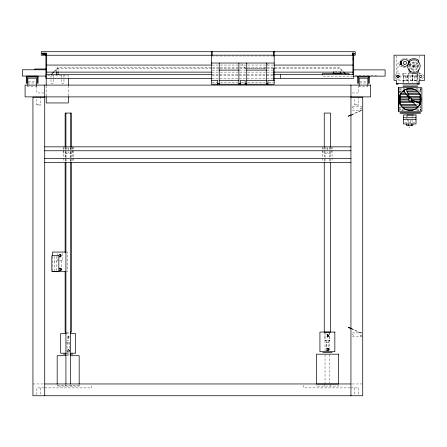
<?xml version="1.0" encoding="UTF-8"?>
<svg xmlns="http://www.w3.org/2000/svg" width="447" height="447" viewBox="0 0 447 447"><rect width="100%" height="100%" fill="white"/><g stroke="black" fill="none" stroke-linecap="round" stroke-linejoin="round"><path stroke-width="0.34" stroke-dasharray="2.23 1.68" d="M399.892 109.677L399.892 105.593M399.892 93.345L399.892 89.26M400.048 109.677L400.048 105.593M400.048 93.345L400.048 89.26M403.412 82.824L403.412 73.241L403.401 83.449M412.76 80.309L412.76 75.599M417.012 82.824L417.012 73.241L416.99 83.449M420.309 105.593L420.309 109.677L421.096 110.459M395.126 75.839L396.383 73.666L399.523 73.666L401.093 76.387L399.523 79.102L396.383 79.102L394.813 76.387M423.549 76.929L422.292 79.102L419.152 79.102L417.582 76.387L419.152 73.666L422.292 73.666L423.862 76.387M265.563 67.223L263.993 69.319L263.993 68.531L245.934 68.531M267.133 65.128L268.312 63.558M54.093 71.459L57.685 67.419L211.878 67.419M54.545 71.738L57.685 68.201M421.096 88.478L420.152 89.26L420.152 91.981M360.36 110.649L351.8 114.577L352.51 114.577M351.99 114.812L361.148 110.649M67.531 349.839L67.67 349.777A1.168 1.157 -90 0 1 69.129 350.906A1.168 1.157 -90 0 1 67.67 352.035L67.531 349.839L68.285 349.777A1.168 1.157 -90 0 1 69.743 350.906A1.168 1.157 -90 0 1 68.285 352.035L67.531 351.979M212.085 55.97L272.72 55.97M212.007 65.061L219.684 65.061M220.377 65.061L239.212 65.061M239.91 65.061L273.391 65.061M402.825 66.782L399.378 66.782L399.378 63.038L397.953 63.038L397.953 73.666M408.346 66.782L410.413 66.782L410.413 63.038L417.582 63.038L417.582 69.944M212.576 67.419L219.555 67.419M220.254 67.419L239.089 67.419M239.788 67.419L339.564 67.419L343.151 71.459M211.878 68.201L56.495 68.201L56.495 70.995M212.576 68.201L219.555 68.201M220.254 68.201L239.089 68.201M239.788 68.201L273.977 68.201M274.676 68.201L339.564 68.201L342.704 71.738M212.174 70.101L218.594 70.101M239.525 70.101L246.068 70.101M266.993 70.101L272.776 70.101M334.809 71.347L339.608 71.347M212.007 72.129L219.684 72.129M220.377 72.129L239.212 72.129M239.91 72.129L272.692 72.129M410.279 73.241L402.401 73.241L402.401 76.146L418.157 76.146L417.889 73.241M212.007 74.487L272.692 74.487M212.018 75.269L272.737 75.269M354.991 75.269L377.251 75.269M47.7 75.465L68.335 75.465L68.335 77.527M407.871 75.599L407.871 80.309M403.401 75.599L417.023 75.599M352.901 76.152L322.287 76.152L322.287 75.269M212.018 78.409L272.737 78.409M28.357 81.885L35.978 81.885M359.701 81.885L367.322 81.885M212.085 82.667L216.968 82.667M220.46 82.667L237.91 82.667M241.397 82.667L244.191 82.667M247.683 82.667L265.127 82.667M268.619 82.667L274.201 82.667M27.664 82.98L35.978 82.98M359.701 82.98L367.322 82.98M399.227 88.322L404.557 88.322M416.001 88.322L421.331 88.322M399.227 89.26L404.557 89.26M416.001 89.26L421.331 89.26M399.227 90.987L402.188 90.987M418.37 90.987L421.331 90.987M399.227 91.931L402.188 91.931M418.973 91.931L421.331 91.931M44.063 92.959L36.866 92.959L36.866 85.763M352.247 92.959L358.79 92.959L358.79 85.109M416.168 104.335L418.157 104.335L418.157 105.28M36.866 104.738L40.789 104.738M354.862 104.738L358.79 104.738M420.588 105.28L420.957 105.28M352.325 106.721L362.025 106.721M401.032 107.006L399.601 107.006L399.601 107.95L401.032 107.95M419.526 107.006L420.957 107.006L420.957 107.95L418.392 107.95M404.708 109.677L399.601 109.677L399.601 110.616L404.708 110.616M416.168 109.677L420.957 109.677L420.957 110.616L415.615 110.616M352.286 110.649L362.718 110.649M404.848 122.484L415.319 122.484M66.486 252.052L67.486 252.052L67.486 271.681L66.486 271.681M58.3 260.69L57.585 260.69L57.585 256.707M59.736 260.69L62.474 260.69L62.474 253.382M352.51 328.998L351.8 328.998L360.36 332.92M66.614 332.143L69.933 332.143M352.286 332.92L362.718 332.92M66.212 333.574L70.073 333.574M67.732 336.06L68.145 336.06A1.168 1.157 -90 0 1 69.302 337.228A1.168 1.157 -90 0 1 68.145 338.39L67.732 338.39L67.732 336.06A1.168 1.157 -90 0 1 68.888 337.228A1.168 1.157 -90 0 1 67.732 338.39M352.325 336.848L362.025 336.848M66.614 340.776L69.933 340.776M325.036 340.776L329.73 340.776M66.413 342.206L69.872 342.206M328.511 342.408L326.321 342.408L326.321 347.855M67.084 343.922L69.268 343.922M67.966 349.738L68.581 349.738M67.966 352.074L68.581 352.074M66.212 353.203L70.073 353.203M66.972 354.125L70.503 354.125M66.469 355.695L71.023 355.695M32.938 383.962L44.024 383.962M352.325 383.962L362.718 383.962M57.182 385.532L79.169 385.532M44.063 387.89L36.866 387.89L36.866 395.74M44.717 387.89L91.831 387.89L91.831 385.275M350.247 387.89L303.826 387.89L303.826 385.275M350.94 387.89L358.79 387.89L358.79 395.74M351.99 328.757L361.148 332.92M420.94 110.459L420.152 109.677L420.152 106.956M241.615 63.558L245.934 69.319M420.309 89.26L420.309 92.663M419.152 55.881L419.152 60.071M419.152 72.632L419.152 74.727M419.152 78.214L419.152 80.309M418.593 64.368L418.593 67.832M418.157 83.215L418.157 80.862L402.401 80.862L402.401 82.628M418.157 109.677L418.157 110.616M417.582 73.716L417.582 80.309L397.953 80.309L397.953 79.102M414.989 76.146L414.989 80.862M414.123 75.599L414.123 80.309M412.687 75.599L412.687 80.309M412.179 74.638L412.179 82.991M412.073 115.639L412.073 122.584M410.754 120.047L410.754 122.662M410.212 75.599L410.212 80.309M409.173 63.675L409.173 68.525M408.72 120.047L408.72 122.662M408.379 73.241L408.379 82.991M407.737 75.599L407.737 80.309M407.401 114.946L407.401 122.584M406.597 115.667L406.597 116.768M406.301 75.599L406.301 80.309M406.2 118.354L406.2 119.07M405.569 76.146L405.569 80.862M402.401 109.677L402.401 110.616M396.383 55.881L396.383 74.029M396.383 78.214L396.383 79.611M367.831 85.975L367.831 86.679L359.17 86.679L359.192 85.975M358.79 96.887L358.79 105.062L354.862 105.062L354.862 96.887M354.862 387.89L354.862 395.087M338.278 385.023L338.278 386.085L316.537 386.085L316.537 385.023M332.104 146.839L332.104 149.572M332.104 150.253L332.071 161.233M330.523 146.839L330.523 161.233M330.199 385.023L330.199 386.085M329.83 332.724L329.83 340.698L324.935 340.698L324.935 332.724M329.735 147.287L329.73 162.54M329.73 332.143L329.735 351.152M329.735 354.639L329.735 383.263M328.506 340.698L328.511 347.855M327.383 148.018L327.383 153.12M326.26 340.698L326.26 351.001M325.03 147.287L325.03 161.25M325.036 332.808L325.03 351.152M325.03 354.639L325.03 383.263M324.617 383.962L324.617 386.085M324.243 146.839L324.243 161.233M322.684 146.839L322.684 149.572M322.684 150.253L322.695 161.233M79.169 385.023L79.169 386.085L57.428 386.085L57.428 385.023M73.062 146.839L73.062 149.572M73.062 150.253L73.062 161.177M72.967 146.839L72.967 149.454M72.967 150.762L72.967 157.31M72.967 158.618L72.967 161.233M71.414 147.259L71.397 161.233M71.09 385.023L71.09 386.085M70.682 147.521L70.682 150.935M70.682 151.617L70.682 162.54M70.626 147.287L70.626 161.25M69.268 342.206L69.268 354.125M68.335 85.774L68.335 96.077M68.274 148.018L68.274 153.12M68.145 336.06L68.145 338.39M68.145 349.839L68.145 351.979M67.016 342.206L67.084 354.125M66.011 147.521L66.011 150.935M66.011 151.617L66.011 161.177M65.921 147.287L65.921 161.25M65.502 383.962L65.502 386.085M65.15 146.839L65.15 161.233M63.943 75.465L63.943 78.739M63.943 79.393L63.943 83.321L61.608 83.321L61.608 79.393M63.58 146.839L63.636 149.572M63.636 150.253L63.58 161.233M61.608 75.465L61.608 78.739M61.15 260.69L61.15 267.563M58.06 68.201L58.06 70.995M57.585 253.382L57.585 256.042M56.484 270.703L56.484 261.171L54.188 261.171L54.188 270.703M56.21 256.366L56.21 261.171M54.467 256.366L54.467 261.171M53.349 75.465L53.349 78.739M53.349 79.393L53.349 83.321L50.997 83.321L50.997 79.393M52.567 256.79L52.567 271.681M50.997 75.465L50.997 78.739M46.22 85.774L46.22 96.077M40.789 96.887L40.789 105.062L36.866 105.062L36.866 96.887M40.789 387.89L40.789 395.74M36.481 85.975L36.481 86.679L27.848 86.679L27.848 85.975M415.777 65.368A1.944 1.944 0 0 1 412.86 67.737M412.492 67.385A1.944 1.944 0 0 1 412.425 65.022M413.693 64.239A1.944 1.944 0 0 1 414.201 64.228M414.693 64.346A1.944 1.944 0 0 1 415.509 64.938M414.319 67.609A1.57 1.57 0 0 1 413.509 67.626M412.374 66.542A1.57 1.57 0 0 1 412.357 65.726M414.274 60.893A0.788 0.788 0 0 1 413.486 60.893M413.201 71.598A0.788 0.788 0 0 1 414.559 71.598M409.675 63.999A4.71 4.71 0 0 1 408.552 66.162M405.289 67.693A4.71 4.71 0 0 1 401.104 65.519M401.596 59.803A4.71 4.71 0 0 1 403.652 58.496M406.088 58.384A4.71 4.71 0 0 1 408.251 59.507M351.951 107.738A0.788 0.788 0 0 1 353.063 107.738A0.788 0.788 0 0 1 353.063 108.85A0.788 0.788 0 0 1 351.951 108.85M351.951 334.725A0.788 0.788 0 0 1 353.063 334.725A0.788 0.788 0 0 1 353.063 335.831A0.788 0.788 0 0 1 351.951 335.831M416.643 66C417.124 67.497 417.811 64.944 416.643 66M72.693 148.018L63.854 148.018L63.854 153.12L72.693 153.12L72.693 148.018M331.803 148.018L322.963 148.018L322.963 153.12L331.803 153.12L331.803 148.018M412.039 68.866A3.336 3.336 0 0 0 417.319 66.508A3.336 3.336 0 0 0 412.637 63.111A3.336 3.336 0 0 0 412.039 68.866M411.581 69.497A4.124 4.124 0 0 0 418.101 66.586A4.124 4.124 0 0 0 412.318 62.396A4.124 4.124 0 0 0 411.581 69.497M360.64 108.895A0.788 0.788 0 0 0 361.919 108.431A0.788 0.788 0 0 0 360.88 107.554A0.788 0.788 0 0 0 360.64 108.895M360.695 335.921A0.788 0.788 0 0 0 361.93 335.345A0.788 0.788 0 0 0 360.813 334.568A0.788 0.788 0 0 0 360.695 335.921"/><path stroke-width="0.67" d="M398.322 111.247L398.322 87.69L421.879 87.69L421.879 111.247L398.322 111.247L398.322 87.69M399.892 104.235L399.892 94.703M400.048 104.235L400.048 94.703M420.152 104.235L420.152 94.703M420.309 104.235L420.309 97.429M419.621 104.967L420.722 102.313M411.24 100.553L411.626 99.837A1.57 1.57 0 0 0 409.659 97.96A1.57 1.57 0 0 0 409.016 100.603A1.57 1.57 0 0 0 411.626 99.837L420.264 103.413L417.872 107.241L411.24 100.553L420.264 103.413M51.399 74.487L53.646 71.961M402.328 91.696L404.608 89.948L407.256 88.852M407.748 65.145L404.915 66.782L401.512 64.821L401.512 60.893L404.915 58.931L408.312 60.893L408.312 64.821M403.468 90.825L405.932 89.4L410.067 97.899L409.284 98.128L403.468 90.825L410.067 97.899M351.264 114.823L348.235 116.209L351.376 115.091M59.412 268.317L60.172 268.261A1.168 1.157 -90 0 1 61.625 269.39A1.168 1.157 -90 0 1 60.172 270.519L59.412 270.457M326.768 348.33L327.522 348.269A1.168 1.157 -90 0 1 328.981 349.398A1.168 1.157 -90 0 1 327.522 350.526L326.768 350.465M397.953 77.56C402.401 75.482 393.729 73.705 397.891 77.56M273.419 52.042L274.201 52.042M45.985 53.204L42.135 53.204L42.135 54.148L45.985 54.148M353.773 53.204L352.281 53.204L352.281 54.148L353.773 54.148M352.912 53.282L354.482 53.282L354.482 54.07L352.912 54.07M211.526 55.249L41.275 55.249L41.275 51.712L355.264 51.712L355.264 55.249L273.631 55.249M212.174 55.182L273.419 55.182M45.907 55.64L46.689 55.64M274.201 55.97L273.419 55.97L273.419 51.26L274.201 51.26L274.201 84.237L211.386 84.237L211.386 51.26L212.174 51.26L212.174 55.316M352.912 57.998L353.694 57.998M352.912 59.568L353.694 59.568M401.54 61.284L400.205 61.284L400.205 64.429L401.535 64.407M211.386 63.038L274.201 63.038M46.689 65.061L211.308 65.061M274.089 65.061L352.912 65.061M274.201 68.531L273.419 68.531L273.419 80.309M45.996 68.989L34.911 68.989L34.911 69.771M45.907 69.771L22.35 69.771L22.35 76.057L45.907 76.057M353.694 69.872L385.102 69.872L385.102 76.152L353.599 76.152M219.237 70.101L238.871 70.101M246.722 70.101L266.351 70.101M46.689 72.129L211.308 72.129M274.089 72.129L352.912 72.129M332.898 73.308L341.519 73.308M45.907 74.487L211.878 74.487M273.977 74.487L353.694 74.487M26.278 76.934L38.051 76.934M357.622 76.934L369.401 76.934M211.319 78.409L45.907 78.409L45.907 54.07L42.767 54.07L42.767 53.282L46.689 53.282L46.689 74.487M274.134 78.409L353.694 78.409L353.694 55.305M211.386 80.309L217.667 80.309L217.667 84.237M219.237 80.309L238.871 80.309M246.722 80.309L266.351 80.309M274.201 80.309L267.921 80.309L267.921 84.237M217.667 83.449L219.237 83.449M238.871 83.449L240.441 83.449M245.152 83.449L246.722 83.449M266.351 83.449L267.921 83.449M396.383 83.449L419.152 83.449M402.937 85.019L417.621 85.019M402.937 86.589L417.621 86.589M407.91 88.322L412.648 88.322M405.937 89.26L415.308 89.26M402.781 90.987L404.557 90.987M407.318 90.987L417.777 90.987M402.188 91.931L404.557 91.931M407.318 91.931L418.37 91.931M400.367 93.658L405.937 93.658M407.91 93.658L420.186 93.658M400.367 94.602L407.318 94.602M408.29 94.602L420.186 94.602M400.367 96.328L420.186 96.328M400.367 97.273L420.186 97.273M399.601 98.999L409.134 98.999M410.849 98.999L419.85 98.999M399.601 99.938L409.134 99.938M411.424 99.938L419.85 99.938M399.964 101.665L413.039 101.665M414.33 101.665L420.588 101.665M399.964 102.609L414.33 102.609M418.392 102.609L420.588 102.609M399.964 104.335L414.972 104.335M419.526 104.335L420.588 104.335M401.032 105.28L415.85 105.28M401.596 107.006L417.828 107.006M402.73 107.95L417.828 107.95M404.937 109.677L415.308 109.677M408.206 110.616L412.352 110.616M399.964 112.348L420.588 112.348M399.964 113.287L420.588 113.287M406.792 115.013L413.76 115.013M403.457 117.74L416.017 117.74M403.457 119.69L416.017 119.69M409.122 127.116L409.407 127.116M44.717 146.839L350.94 146.839M44.717 150.762L350.94 150.762M44.717 158.618L350.94 158.618M44.717 162.54L350.94 162.54M65.301 252.052L52.567 252.052L52.567 256.114M60.027 254.539L59.619 254.539A1.168 1.157 -90 0 1 60.775 255.706A1.168 1.157 -90 0 1 59.619 256.874L60.027 256.874A1.168 1.157 -90 0 0 61.189 255.706A1.168 1.157 -90 0 0 60.027 254.539L60.027 256.874M52.567 271.681L65.301 271.681M66.05 332.143L65.133 332.143L65.133 271.446M70.308 332.143L71.414 332.143L71.414 162.607M66.212 333.574L60.686 333.574L60.686 353.203L66.212 353.203M70.671 333.574L75.604 333.574L75.604 353.203L70.671 353.203M327.383 334.546L326.975 334.546A1.168 1.157 -90 0 1 328.132 335.714A1.168 1.157 -90 0 1 326.975 336.882L327.383 336.882A1.168 1.157 -90 0 0 328.539 335.714A1.168 1.157 -90 0 0 327.383 334.546L327.383 336.882M322.762 352.616L332.076 352.616M63.519 354.125L65.849 354.125M70.503 354.125L72.833 354.125M65.849 355.695L57.182 355.695L57.182 384.146M70.503 355.695L79.169 355.695L79.169 384.146M44.717 383.962L350.94 383.962M351.376 328.484L348.235 327.36L351.264 328.752M343.603 71.961L345.397 73.978M420.309 94.703L420.309 96.066M418.593 62.289L418.593 60.211A7.85 7.85 0 0 0 409.173 60.211L409.173 62.982M418.593 69.911L418.593 71.989A7.85 7.85 0 0 1 409.173 71.989L409.173 69.218M417.582 83.449L417.582 84.237L419.152 84.237L419.152 80.309L424.65 80.309L424.65 55.182L394.031 55.182L394.031 80.309L396.383 80.309L396.383 84.237L397.953 84.237L397.953 83.449M412.877 123.975L412.877 125.546L406.597 125.546L406.597 123.975M411.352 123.975L411.352 125.546M408.843 61.284L408.843 62.535M408.212 123.975L408.212 125.546M369.401 76.152L369.401 83.215L368.613 83.215L368.613 76.934M367.831 85.248L367.831 78.186L359.192 78.186L359.192 85.248M358.41 76.934L358.41 83.215L357.622 83.215L357.622 76.152M352.912 52.891L352.912 74.487M350.94 85.109L350.94 96.887M350.94 395.74L350.94 97.206L362.718 97.206L362.718 395.74L32.938 395.74L32.938 97.206L44.717 97.206L44.717 395.74M348.984 74.487L348.984 73.699L322.287 73.699L322.287 74.487M340.726 71.738L340.726 73.308M333.691 71.738L333.691 73.308M330.523 146.566L330.523 113.074L324.243 113.074L324.243 146.566M330.523 162.607L330.523 332.143L324.243 332.143L324.243 162.607M327.383 348.33L327.383 350.465M280.481 74.817L280.481 77.957M266.351 63.038L266.351 84.237M246.722 63.038L246.722 84.237M245.152 84.237L245.152 80.309L240.441 80.309L240.441 84.237M238.871 63.038L238.871 84.237M219.237 63.038L219.237 84.237M71.414 146.566L71.414 113.074L65.133 113.074L65.133 146.566M70.626 113.074L70.626 146.588M70.626 162.647L70.626 383.962M68.335 78.214L68.335 85.086M68.335 96.764L68.335 102.95L46.22 102.95L46.22 96.764M65.921 113.074L65.921 146.588M65.921 162.647L65.921 383.962M65.133 162.607L65.133 252.611M60.027 268.317L60.027 270.457M58.06 71.693L58.06 74.487M56.495 71.693L56.495 74.487M46.22 75.465L46.22 85.086M44.717 85.109L44.717 96.887M37.269 76.934L37.269 83.215L38.051 83.215L38.051 76.152L26.278 76.152L26.278 83.215L27.06 83.215L27.06 76.934M36.481 85.248L36.481 78.186L27.848 78.186L27.848 85.248M326.908 348.269A1.168 1.157 -90 0 1 328.366 349.398A1.168 1.157 -90 0 1 326.908 350.526M400.585 64.407A4.71 4.71 0 0 1 400.892 60.814M401.127 64.234A4.14 4.14 0 0 1 401.4 61.077M409.027 61.731A4.14 4.14 0 0 1 409.212 62.798M59.552 268.261A1.168 1.157 -90 0 1 61.01 269.39A1.168 1.157 -90 0 1 59.552 270.519M399.132 76.387L399.126 76.415A1.179 1.179 0 0 1 397.333 77.381A1.179 1.179 0 0 1 397.4 75.347A1.179 1.179 0 0 1 399.132 76.426M370.569 85.109L25.088 85.109L25.088 96.887L370.569 96.887L370.569 85.109M416.017 114.946L403.457 114.946L403.457 123.975L416.017 123.975L416.017 114.946M58.842 255.678L51.835 255.678L51.835 271.379L58.842 271.379L58.842 255.678M334.842 332.06L319.923 332.06L319.923 351.688L334.842 351.688L334.842 332.06M338.407 354.186L316.426 354.186L316.426 384.023L338.407 384.023L338.407 354.186M404.054 64.172A1.57 1.57 0 0 0 406.485 62.943A1.57 1.57 0 0 0 404.205 61.457A1.57 1.57 0 0 0 404.054 64.172M413.486 66.782A0.788 0.788 0 0 0 414.665 66.1A0.788 0.788 0 0 0 413.486 65.418A0.788 0.788 0 0 0 413.486 66.782M410.715 71.581A6.331 6.331 0 0 0 420.208 66.1A6.331 6.331 0 0 0 410.715 60.619A6.331 6.331 0 0 0 410.715 71.581M419.912 77.242A1.179 1.179 0 0 0 421.867 76.66A1.179 1.179 0 0 0 420.387 75.258A1.179 1.179 0 0 0 419.912 77.242M404.608 108.99A10.991 10.991 0 0 0 421.096 99.469A10.991 10.991 0 0 0 404.608 89.948A10.991 10.991 0 0 0 404.608 108.99"/></g></svg>
